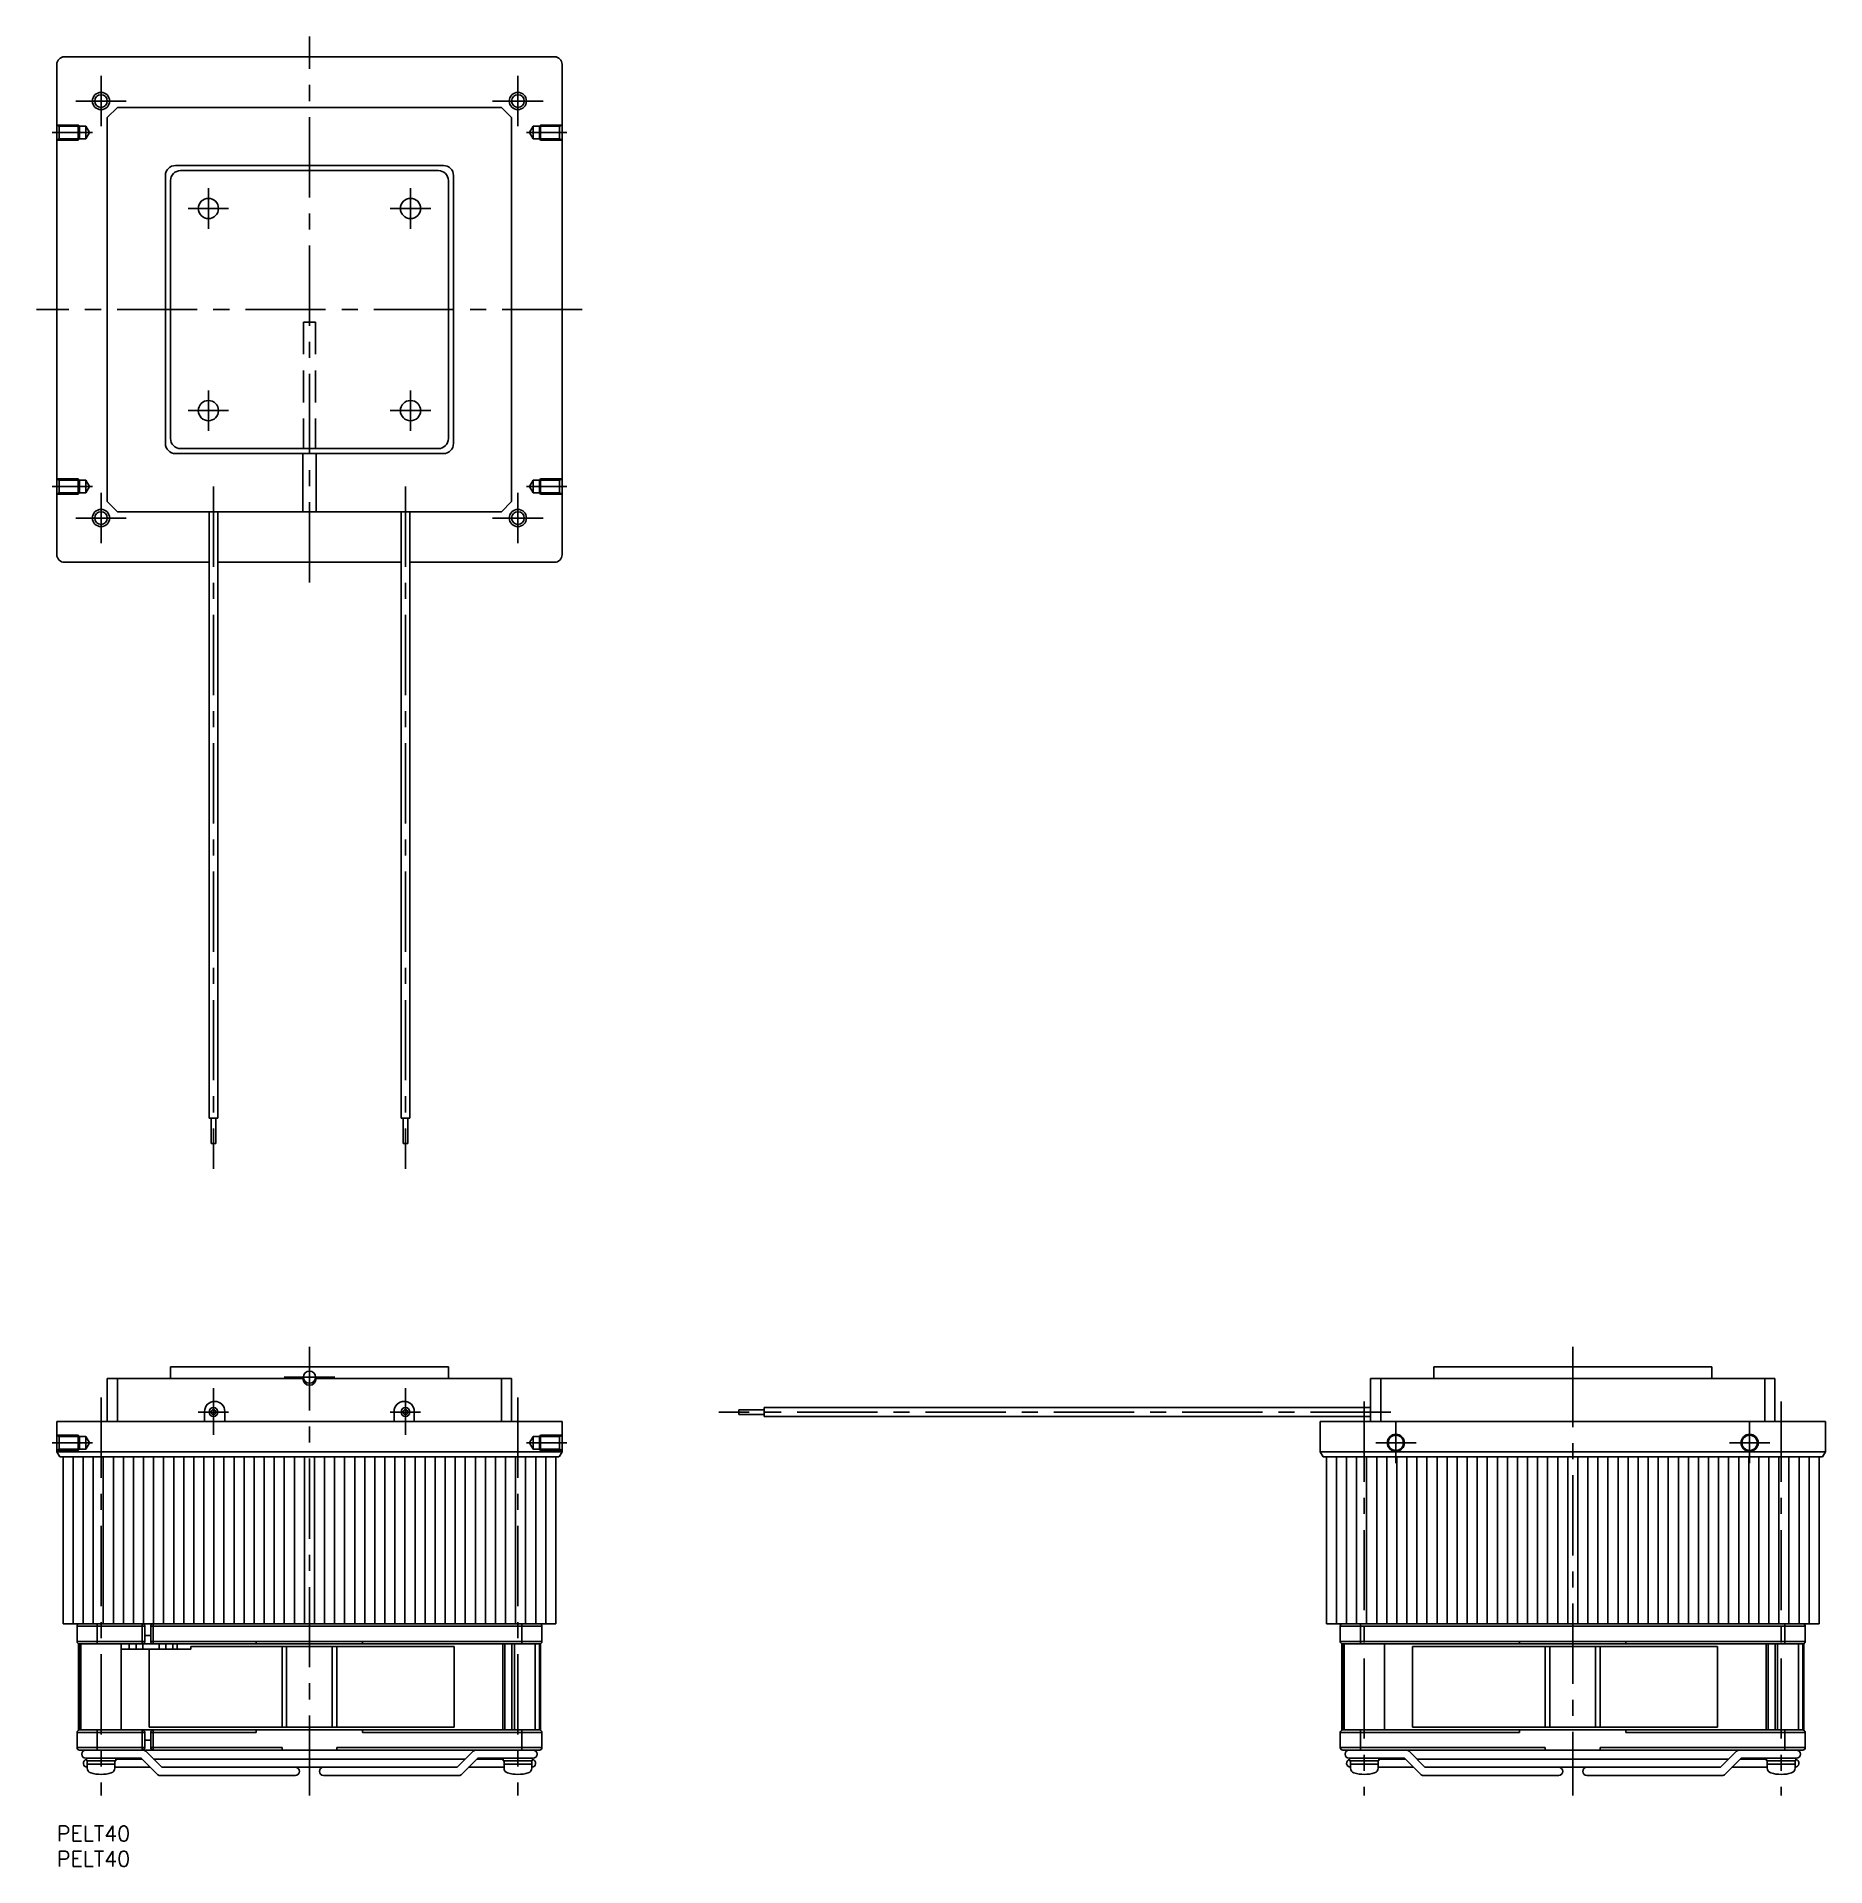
# Model space of a CAD drawing. Extents: x -4 to 350, y -8 to 354.
import ezdxf

# ---------------------------------------------------------------- set-up
doc = ezdxf.new("R2010")
doc.units = 0
doc.header["$LTSCALE"] = 0.5
doc.linetypes.add('CENTER', pattern=[50.8, 31.75, -6.35, 6.35, -6.35])
doc.linetypes.add('DASHED', pattern=[19.05, 12.7, -6.35])
for name, color, linetype in [('MSM_CENTER', 1, 'CENTER'), ('MSM_CONTINUOUS', 7, 'CONTINUOUS'), ('MSM_DASHED', 4, 'DASHED'), ('MSM_NARROW', 5, 'CONTINUOUS'), ('MSM_PART_NUMBER', 7, 'CONTINUOUS')]:
    doc.layers.add(name, color=color, linetype=linetype)
doc.styles.get("Standard").update_dxf_attribs({"font": 'txt.shx', "height": 3, "bigfont": 'bigfont.shx'})

msp = doc.modelspace()

# ---------------------------------------------------------------- linework, layer by layer
at = {"layer": 'MSM_CENTER'}
for p, q in [((50, 246), (50, 354)), ((8.75, 336.25), (8.75, 346.25)), ((91.25, 336.25), (91.25, 346.25)), ((13.75, 341.25), (3.75, 341.25)), ((96.25, 341.25), (86.25, 341.25)), ((-0.93, 335), (7.07, 335)), ((100.93, 335), (92.93, 335)), ((30, 316), (30, 324)), ((70, 316), (70, 324)), ((34, 320), (26, 320)), ((74, 320), (66, 320)), ((104, 300), (-4, 300)), ((30, 276), (30, 284)), ((70, 276), (70, 284)), ((34, 280), (26, 280)), ((74, 280), (66, 280)), ((-0.93, 265), (7.07, 265)), ((31, 265), (31, 130)), ((69, 265), (69, 130)), ((100.93, 265), (92.93, 265)), ((8.75, 253.75), (8.75, 263.75)), ((91.25, 253.75), (91.25, 263.75)), ((13.75, 258.75), (3.75, 258.75)), ((96.25, 258.75), (86.25, 258.75)), ((50, 6), (50, 94.8)), ((300, 94.8), (300, 6)), ((45, 88.8), (55, 88.8)), ((8.75, 84.78), (8.75, 6)), ((31, 86.64), (31, 77.37)), ((69, 86.64), (69, 77.37)), ((91.25, 84.78), (91.25, 6)), ((258.75, 83.95), (258.75, 6)), ((341.25, 83.95), (341.25, 6)), ((34, 81.88), (28, 81.88)), ((66, 81.88), (72, 81.88)), ((264, 81.88), (131, 81.88)), ((265, 71.8), (265, 79.8)), ((335, 71.8), (335, 79.8)), ((-0.93, 75.8), (7.07, 75.8)), ((100.93, 75.8), (92.93, 75.8)), ((269, 75.8), (261, 75.8)), ((339, 75.8), (331, 75.8))]:
    msp.add_line(p, q, dxfattribs=at)
at = {"layer": 'MSM_CONTINUOUS'}
for p, q in [((0, 251.5), (0, 348.5)), ((98.5, 350), (1.5, 350)), ((100, 348.5), (100, 251.5)), ((12, 340), (10, 338)), ((10, 262), (10, 338)), ((88, 340), (12, 340)), ((90, 338), (88, 340)), ((90, 338), (90, 262)), ((21.5, 273.5), (21.5, 326.5)), ((76.5, 328.5), (23.5, 328.5)), ((75.5, 327.5), (24.5, 327.5)), ((78.5, 326.5), (78.5, 273.5)), ((22.5, 274.5), (22.5, 325.5)), ((77.5, 274.5), (77.5, 325.5)), ((76.5, 271.5), (23.5, 271.5)), ((24.5, 272.5), (75.5, 272.5)), ((48.7, 271.5), (48.7, 260)), ((51.3, 271.5), (51.3, 260)), ((10, 262), (12, 260)), ((88, 260), (90, 262)), ((88, 260), (12, 260)), ((30.12, 260), (30.12, 140)), ((31.88, 260), (31.88, 140)), ((68.12, 140), (68.12, 260)), ((69.88, 140), (69.88, 260)), ((1.5, 250), (30.12, 250)), ((68.12, 250), (31.88, 250)), ((98.5, 250), (69.88, 250)), ((31.88, 140), (30.12, 140)), ((30.53, 140), (30.53, 135)), ((31.47, 140), (31.47, 135)), ((69.88, 140), (68.12, 140)), ((68.53, 135), (68.53, 140)), ((69.47, 135), (69.47, 140)), ((31.47, 135), (30.53, 135)), ((69.47, 135), (68.53, 135)), ((22.5, 90.8), (22.5, 88.5)), ((77.5, 90.8), (22.5, 90.8)), ((77.5, 90.8), (77.5, 88.5)), ((272.5, 90.8), (272.5, 88.5)), ((272.5, 90.8), (327.5, 90.8)), ((327.5, 90.8), (327.5, 88.5)), ((10, 88.5), (48.7, 88.5)), ((10, 88.5), (10, 80)), ((12, 88.5), (12, 80)), ((90, 88.5), (51.3, 88.5)), ((88, 80), (88, 88.5)), ((90, 80), (90, 88.5)), ((340, 88.5), (260, 88.5)), ((260, 88.5), (260, 80)), ((262, 88.5), (262, 80)), ((338, 80), (338, 88.5)), ((340, 80), (340, 88.5)), ((100, 80), (0, 80)), ((0, 74), (0, 80)), ((29.25, 80), (29.25, 82)), ((33.25, 80), (33.25, 82)), ((66.75, 80), (66.75, 82)), ((70.75, 80), (70.75, 82)), ((100, 74), (100, 80)), ((135, 81.41), (135, 82.35)), ((140, 82.35), (135, 82.35)), ((140, 81.41), (135, 81.41)), ((140, 81), (140, 82.76)), ((260, 82.76), (140, 82.76)), ((260, 81), (140, 81)), ((350, 80), (250, 80)), ((250, 74), (250, 80)), ((350, 74), (350, 80)), ((0.58, 73), (0, 74)), ((0, 74), (100, 74)), ((0.58, 73), (99.36, 73)), ((1.24, 73), (1.24, 40)), ((3.24, 73), (3.24, 40)), ((5.22, 73), (5.22, 40)), ((7.22, 73), (7.22, 40)), ((9.2, 73), (9.2, 40)), ((11.2, 73), (11.2, 40)), ((13.18, 73), (13.18, 40)), ((15.18, 73), (15.18, 40)), ((17.16, 73), (17.16, 40)), ((19.16, 73), (19.16, 40)), ((21.14, 73), (21.14, 40)), ((23.14, 73), (23.14, 40)), ((25.12, 73), (25.12, 40)), ((27.12, 73), (27.12, 40)), ((29.1, 73), (29.1, 40)), ((31.1, 73), (31.1, 40)), ((33.08, 73), (33.08, 40)), ((35.08, 73), (35.08, 40)), ((37.06, 73), (37.06, 40)), ((39.06, 73), (39.06, 40)), ((41.04, 73), (41.04, 40)), ((43.04, 73), (43.04, 40)), ((45.02, 73), (45.02, 40)), ((47.02, 73), (47.02, 40)), ((49, 73), (49, 40)), ((51, 73), (51, 40)), ((52.98, 73), (52.98, 40)), ((54.98, 73), (54.98, 40)), ((56.96, 73), (56.96, 40)), ((58.96, 73), (58.96, 40)), ((60.94, 73), (60.94, 40)), ((62.94, 73), (62.94, 40)), ((64.92, 73), (64.92, 40)), ((66.92, 73), (66.92, 40)), ((68.9, 73), (68.9, 40)), ((70.9, 73), (70.9, 40)), ((72.88, 73), (72.88, 40)), ((74.88, 73), (74.88, 40)), ((76.86, 73), (76.86, 40)), ((78.86, 73), (78.86, 40)), ((80.84, 73), (80.84, 40)), ((82.84, 73), (82.84, 40)), ((84.82, 73), (84.82, 40)), ((86.82, 73), (86.82, 40)), ((88.8, 73), (88.8, 40)), ((90.8, 73), (90.8, 40)), ((92.78, 73), (92.78, 40)), ((94.78, 73), (94.78, 40)), ((96.76, 73), (96.76, 40)), ((98.76, 73), (98.76, 40)), ((99.42, 73), (100, 74)), ((250, 74), (350, 74)), ((250.58, 73), (250, 74)), ((250.58, 73), (349.42, 73)), ((251.24, 73), (251.24, 40)), ((253.24, 73), (253.24, 40)), ((255.22, 73), (255.22, 40)), ((257.22, 73), (257.22, 40)), ((259.2, 73), (259.2, 40)), ((261.2, 73), (261.2, 40)), ((263.18, 73), (263.18, 40)), ((265.18, 73), (265.18, 40)), ((267.16, 73), (267.16, 40)), ((269.16, 73), (269.16, 40)), ((271.14, 73), (271.14, 40)), ((273.14, 73), (273.14, 40)), ((275.12, 73), (275.12, 40)), ((277.12, 73), (277.12, 40)), ((279.1, 73), (279.1, 40)), ((281.1, 73), (281.1, 40)), ((283.08, 73), (283.08, 40)), ((285.08, 73), (285.08, 40)), ((287.06, 73), (287.06, 40)), ((289.06, 73), (289.06, 40)), ((291.04, 73), (291.04, 40)), ((293.04, 73), (293.04, 40)), ((295.02, 73), (295.02, 40)), ((297.02, 73), (297.02, 40)), ((299, 73), (299, 40)), ((301, 73), (301, 40)), ((302.98, 73), (302.98, 40)), ((304.98, 73), (304.98, 40)), ((306.96, 73), (306.96, 40)), ((308.96, 73), (308.96, 40)), ((310.94, 73), (310.94, 40)), ((312.94, 73), (312.94, 40)), ((314.92, 73), (314.92, 40)), ((316.92, 73), (316.92, 40)), ((318.9, 73), (318.9, 40)), ((320.9, 73), (320.9, 40)), ((322.88, 73), (322.88, 40)), ((324.88, 73), (324.88, 40)), ((326.86, 73), (326.86, 40)), ((328.86, 73), (328.86, 40)), ((330.84, 73), (330.84, 40)), ((332.84, 73), (332.84, 40)), ((334.82, 73), (334.82, 40)), ((336.82, 73), (336.82, 40)), ((338.8, 73), (338.8, 40)), ((340.8, 73), (340.8, 40)), ((342.78, 73), (342.78, 40)), ((344.78, 73), (344.78, 40)), ((346.76, 73), (346.76, 40)), ((348.76, 73), (348.76, 40)), ((349.42, 73), (350, 74)), ((98.76, 40), (1.24, 40)), ((8, 40), (8, 36)), ((16.9, 40), (16.9, 36)), ((17, 40), (17, 39.99)), ((19.1, 40), (19.1, 36)), ((92, 40), (92, 36)), ((348.76, 40), (251.24, 40)), ((258, 40), (258, 36)), ((342, 40), (342, 36)), ((17.4, 39.5), (4, 39.5)), ((4, 36.5), (4, 39.5)), ((4, 36.5), (17.4, 36.5)), ((17.4, 39.5), (17.4, 36.5)), ((18.6, 37.7), (17.4, 37.7)), ((96, 39.5), (18.6, 39.5)), ((18.6, 36.5), (18.6, 39.5)), ((18.6, 36.5), (96, 36.5)), ((39.48, 36.5), (39.48, 36)), ((60.52, 36.5), (60.52, 36)), ((96, 39.5), (96, 36.5)), ((346, 39.5), (254, 39.5)), ((254, 36.5), (254, 39.5)), ((254, 36.5), (346, 36.5)), ((289.48, 36.5), (289.48, 36)), ((310.52, 36.5), (310.52, 36)), ((346, 39.5), (346, 36.5)), ((4.3, 36.04), (4.3, 18.96)), ((4.5, 36), (4.5, 19)), ((95.5, 36), (4.5, 36)), ((4.75, 36), (4.75, 19)), ((12.75, 19), (12.75, 36)), ((26.55, 35), (12.75, 35)), ((14.33, 35), (14.33, 36)), ((15.69, 35), (15.69, 36)), ((17, 36), (17, 35)), ((18.31, 19.52), (18.31, 35)), ((20.27, 35), (20.27, 36)), ((21.58, 35), (21.58, 36)), ((22.94, 35), (22.94, 36)), ((23.85, 35), (23.85, 36)), ((26.55, 35), (26.55, 35.48)), ((26.55, 35.48), (78.67, 35.48)), ((44.57, 35.48), (44.57, 19.52)), ((45.48, 35.48), (45.48, 19.52)), ((54.52, 19.52), (54.52, 35.48)), ((55.43, 35.48), (55.43, 19.52)), ((78.67, 35.48), (78.67, 19.52)), ((88.28, 19), (88.28, 36)), ((88.64, 19), (88.64, 36)), ((90.05, 19), (90.05, 36)), ((90.55, 19), (90.55, 36)), ((94.65, 19), (94.65, 36)), ((95.5, 19), (95.5, 36)), ((95.7, 18.96), (95.7, 36.04)), ((254.3, 36.04), (254.3, 18.96)), ((254.5, 36), (254.5, 19)), ((345.5, 36), (254.5, 36)), ((254.75, 36), (254.75, 19)), ((262.75, 19), (262.75, 36)), ((268.31, 35.48), (268.31, 19.52)), ((268.31, 35.48), (328.67, 35.48)), ((294.57, 35.48), (294.57, 19.52)), ((295.48, 35.48), (295.48, 19.52)), ((304.52, 19.52), (304.52, 35.48)), ((305.43, 35.48), (305.43, 19.52)), ((328.67, 35.48), (328.67, 19.52)), ((338.28, 19), (338.28, 36)), ((338.64, 19), (338.64, 36)), ((340.05, 19), (340.05, 36)), ((340.55, 19), (340.55, 36)), ((344.65, 19), (344.65, 36)), ((345.5, 19), (345.5, 36)), ((345.7, 18.96), (345.7, 36.04)), ((4, 15.5), (4, 18.5)), ((17.4, 18.5), (4, 18.5)), ((4.5, 19), (95.5, 19)), ((8, 19), (8, 15)), ((16.9, 19), (16.9, 15)), ((17, 19), (17, 18.99)), ((17.4, 18.5), (17.4, 15.5)), ((78.67, 19.52), (18.31, 19.52)), ((18.6, 15.5), (18.6, 18.5)), ((39.48, 18.5), (18.6, 18.5)), ((19, 18.99), (19, 19)), ((19.1, 19), (19.1, 15)), ((39.48, 18.5), (39.48, 19)), ((60.52, 18.5), (60.52, 19)), ((96, 18.5), (60.52, 18.5)), ((92, 19), (92, 15)), ((96, 18.5), (96, 15.5)), ((254, 15.5), (254, 18.5)), ((289.48, 18.5), (254, 18.5)), ((254.5, 19), (345.5, 19)), ((258, 19), (258, 15)), ((328.67, 19.52), (268.31, 19.52)), ((289.48, 18.5), (289.48, 19)), ((310.52, 18.5), (310.52, 19)), ((346, 18.5), (310.52, 18.5)), ((342, 19), (342, 15)), ((346, 18.5), (346, 15.5)), ((4, 15.5), (17.4, 15.5)), ((95.5, 15), (4.5, 15)), ((17.4, 17), (18.6, 17)), ((20.76, 11.6), (17.6, 14.77)), ((18.6, 15.5), (44.57, 15.5)), ((44.57, 15.5), (44.57, 15)), ((55.43, 15.5), (55.43, 15)), ((55.43, 15.5), (96, 15.5)), ((82.4, 14.77), (79.24, 11.6)), ((254, 15.5), (294.57, 15.5)), ((345.5, 15), (254.5, 15)), ((270.76, 11.6), (267.6, 14.77)), ((294.57, 15.5), (294.57, 15)), ((294.57, 15), (294.9, 15)), ((305.43, 15.5), (305.43, 15)), ((305.43, 15.5), (346, 15.5)), ((332.4, 14.77), (329.24, 11.6)), ((16.7, 13.4), (5.75, 13.4)), ((5.85, 12.9), (5.85, 13.4)), ((11.65, 12.9), (5.85, 12.9)), ((6, 11.46), (6, 12.9)), ((6, 12.2), (11.5, 12.2)), ((11.5, 11.46), (11.5, 12.9)), ((11.5, 11.6), (18.5, 11.6)), ((11.65, 12.9), (11.65, 13.4)), ((11.65, 13.2), (16.9, 13.2)), ((19.87, 10.23), (16.7, 13.4)), ((19.16, 13.2), (80.84, 13.2)), ((20.76, 11.6), (79.24, 11.6)), ((83.3, 13.4), (80.13, 10.23)), ((88.5, 11.6), (81.5, 11.6)), ((88.35, 13.2), (83.1, 13.2)), ((94.25, 13.4), (83.3, 13.4)), ((88.35, 12.9), (88.35, 13.4)), ((94.15, 12.9), (88.35, 12.9)), ((88.5, 11.46), (88.5, 12.9)), ((88.5, 12.2), (94, 12.2)), ((94, 11.46), (94, 12.9)), ((94.15, 12.9), (94.15, 13.4)), ((266.7, 13.4), (255.75, 13.4)), ((255.85, 12.9), (255.85, 13.4)), ((261.65, 12.9), (255.85, 12.9)), ((256, 11.46), (256, 12.9)), ((256, 12.2), (261.5, 12.2)), ((261.5, 11.46), (261.5, 12.9)), ((261.5, 11.6), (268.5, 11.6)), ((261.65, 12.9), (261.65, 13.4)), ((261.65, 13.2), (266.9, 13.2)), ((269.87, 10.23), (266.7, 13.4)), ((269.16, 13.2), (330.84, 13.2)), ((270.76, 11.6), (329.24, 11.6)), ((333.3, 13.4), (330.13, 10.23)), ((338.5, 11.6), (331.5, 11.6)), ((338.35, 13.2), (333.1, 13.2)), ((344.25, 13.4), (333.3, 13.4)), ((338.35, 12.9), (338.35, 13.4)), ((344.15, 12.9), (338.35, 12.9)), ((338.5, 11.46), (338.5, 12.9)), ((338.5, 12.2), (344, 12.2)), ((344, 11.46), (344, 12.9)), ((344.15, 12.9), (344.15, 13.4)), ((47.22, 10), (20.43, 10)), ((52.78, 10), (79.57, 10)), ((297.22, 10), (270.43, 10)), ((302.78, 10), (329.57, 10))]:
    msp.add_line(p, q, dxfattribs=at)
for centre, radius in [((8.75, 341.25), 1.7), ((8.75, 341.25), 1.25), ((91.25, 341.25), 1.7), ((91.25, 341.25), 1.25), ((30, 320), 2), ((70, 320), 2), ((30, 280), 2), ((70, 280), 2), ((8.75, 258.75), 1.7), ((8.75, 258.75), 1.25), ((91.25, 258.75), 1.7), ((91.25, 258.75), 1.25), ((50, 88.8), 1.2), ((31, 81.88), 0.88), ((31, 81.88), 0.47), ((69, 81.88), 0.88), ((69, 81.88), 0.47), ((265, 75.8), 1.5), ((335, 75.8), 1.5)]:
    msp.add_circle(centre, radius, dxfattribs=at)
for centre, radius, start, end in [((1.5, 348.5), 1.5, 90, 180), ((98.5, 348.5), 1.5, 0, 90), ((23.5, 326.5), 2, 90, 180), ((24.5, 325.5), 2, 90, 180), ((75.5, 325.5), 2, 0, 90), ((76.5, 326.5), 2, 0, 90), ((23.5, 273.5), 2, 180, 270), ((24.5, 274.5), 2, 180, 270), ((75.5, 274.5), 2, 270, 360), ((76.5, 273.5), 2, 270, 360), ((1.5, 251.5), 1.5, 180, 270), ((98.5, 251.5), 1.5, 270, 360), ((50, 88.5), 1.3, 180, 360), ((31.25, 82), 2, 0, 180), ((68.75, 82), 2, 0, 180), ((4.5, 39.5), 0.5, 90, 180), ((16.9, 39.5), 0.5, 360, 90), ((19.1, 39.5), 0.5, 90, 180), ((95.5, 39.5), 0.5, 360, 90), ((254.5, 39.5), 0.5, 90, 180), ((345.5, 39.5), 0.5, 360, 90), ((4.5, 36.5), 0.5, 180, 270), ((16.9, 36.5), 0.5, 270, 360), ((19.1, 36.5), 0.5, 180, 270), ((95.5, 36.5), 0.5, 270, 360), ((254.5, 36.5), 0.5, 180, 270), ((345.5, 36.5), 0.5, 270, 360), ((4.5, 18.5), 0.5, 90, 180), ((16.9, 18.5), 0.5, 360, 90), ((19.1, 18.5), 0.5, 90, 180), ((95.5, 18.5), 0.5, 360, 90), ((254.5, 18.5), 0.5, 90, 180), ((254.5, 18.5), 0.5, 90, 180), ((345.5, 18.5), 0.5, 360, 90), ((4.5, 15.5), 0.5, 180, 270), ((5.75, 14.2), 0.8, 90, 270), ((16.9, 15.5), 0.5, 270, 360), ((17.03, 14.2), 0.8, 45, 90), ((19.1, 15.5), 0.5, 180, 270), ((82.97, 14.2), 0.8, 90, 135), ((94.25, 14.2), 0.8, 270, 90), ((95.5, 15.5), 0.5, 270, 360), ((254.5, 15.5), 0.5, 180, 270), ((255.75, 14.2), 0.8, 90, 270), ((267.03, 14.2), 0.8, 45, 90), ((332.97, 14.2), 0.8, 90, 135), ((344.25, 14.2), 0.8, 270, 90), ((345.5, 15.5), 0.5, 270, 360), ((6.05, 12.4), 0.8, 104.4778, 266.4164), ((7, 11.46), 1, 180, 253.0422), ((10.5, 11.46), 1, 286.9578, 360), ((47.22, 10.8), 0.8, 270, 90), ((52.78, 10.8), 0.8, 90, 270), ((89.5, 11.46), 1, 180, 253.0422), ((93, 11.46), 1, 286.9578, 360), ((93.95, 12.4), 0.8, 273.5836, 75.5222), ((256.05, 12.4), 0.8, 104.4778, 266.4164), ((257, 11.46), 1, 180, 253.0422), ((260.5, 11.46), 1, 286.9578, 360), ((297.22, 10.8), 0.8, 270, 90), ((302.78, 10.8), 0.8, 90, 270), ((339.5, 11.46), 1, 180, 253.0422), ((343, 11.46), 1, 286.9578, 360), ((343.95, 12.4), 0.8, 273.5836, 75.5222), ((8.75, 17.2), 7, 253.0422, 286.9578), ((20.43, 10.8), 0.8, 225, 270), ((79.57, 10.8), 0.8, 270, 315), ((91.25, 17.2), 7, 253.0422, 286.9578), ((258.75, 17.2), 7, 253.0422, 286.9578), ((270.43, 10.8), 0.8, 225, 270), ((329.57, 10.8), 0.8, 270, 315), ((341.25, 17.2), 7, 253.0422, 286.9578)]:
    msp.add_arc(centre, radius, start, end, dxfattribs=at)
at = {"layer": 'MSM_DASHED', "linetype": 'DASHED'}
for p, q in [((0, 336.5), (4.25, 336.5)), ((0.5, 336.25), (0, 336.5)), ((0.5, 333.75), (0, 333.5)), ((0, 333.5), (4.25, 333.5)), ((0.5, 336.25), (5.75, 336.25)), ((0.5, 336.25), (0.5, 333.75)), ((0.5, 333.75), (5.75, 333.75)), ((4.25, 333.5), (4.25, 336.5)), ((4.25, 336.5), (4.5, 336.25)), ((4.25, 333.5), (4.5, 333.75)), ((4.5, 333.75), (4.5, 336.25)), ((5.75, 336.25), (6.46, 335)), ((5.75, 333.75), (5.75, 336.25)), ((5.75, 333.75), (6.46, 335)), ((94.25, 336.25), (93.54, 335)), ((94.25, 333.75), (93.54, 335)), ((99.5, 336.25), (94.25, 336.25)), ((94.25, 333.75), (94.25, 336.25)), ((99.5, 333.75), (94.25, 333.75)), ((95.75, 336.5), (95.5, 336.25)), ((95.5, 333.75), (95.5, 336.25)), ((95.75, 333.5), (95.5, 333.75)), ((95.75, 333.5), (95.75, 336.5)), ((100, 336.5), (95.75, 336.5)), ((100, 333.5), (95.75, 333.5)), ((99.5, 336.25), (100, 336.5)), ((99.5, 336.25), (99.5, 333.75)), ((99.5, 333.75), (100, 333.5)), ((48.8, 297.5), (48.8, 272.5)), ((51.2, 297.5), (48.8, 297.5)), ((51.2, 297.5), (51.2, 272.5)), ((0, 266.5), (4.25, 266.5)), ((0.5, 266.25), (0, 266.5)), ((0.5, 266.25), (5.75, 266.25)), ((0.5, 266.25), (0.5, 263.75)), ((4.25, 266.5), (4.5, 266.25)), ((4.25, 263.5), (4.25, 266.5)), ((4.5, 263.75), (4.5, 266.25)), ((5.75, 266.25), (6.46, 265)), ((5.75, 266.25), (5.75, 263.75)), ((5.75, 263.75), (6.46, 265)), ((94.25, 266.25), (93.54, 265)), ((94.25, 263.75), (93.54, 265)), ((99.5, 266.25), (94.25, 266.25)), ((94.25, 266.25), (94.25, 263.75)), ((95.75, 266.5), (95.5, 266.25)), ((95.5, 263.75), (95.5, 266.25)), ((100, 266.5), (95.75, 266.5)), ((95.75, 263.5), (95.75, 266.5)), ((99.5, 266.25), (100, 266.5)), ((99.5, 266.25), (99.5, 263.75)), ((0.5, 263.75), (0, 263.5)), ((0, 263.5), (4.25, 263.5)), ((0.5, 263.75), (5.75, 263.75)), ((4.25, 263.5), (4.5, 263.75)), ((99.5, 263.75), (94.25, 263.75)), ((95.75, 263.5), (95.5, 263.75)), ((100, 263.5), (95.75, 263.5)), ((99.5, 263.75), (100, 263.5)), ((0.5, 77.05), (0, 77.3)), ((0, 77.3), (4.25, 77.3)), ((0.5, 77.05), (0.5, 74.55)), ((0.5, 77.05), (5.75, 77.05)), ((4.25, 74.3), (4.25, 77.3)), ((4.25, 77.3), (4.5, 77.05)), ((4.5, 74.55), (4.5, 77.05)), ((5.75, 77.05), (5.75, 74.55)), ((5.75, 77.05), (6.46, 75.8)), ((94.25, 77.05), (93.54, 75.8)), ((99.5, 77.05), (94.25, 77.05)), ((94.25, 77.05), (94.25, 74.55)), ((95.75, 77.3), (95.5, 77.05)), ((95.5, 74.55), (95.5, 77.05)), ((100, 77.3), (95.75, 77.3)), ((95.75, 74.3), (95.75, 77.3)), ((99.5, 77.05), (100, 77.3)), ((99.5, 77.05), (99.5, 74.55)), ((0.5, 74.55), (0, 74.3)), ((0, 74.3), (4.25, 74.3)), ((0.5, 74.55), (5.75, 74.55)), ((4.25, 74.3), (4.5, 74.55)), ((5.75, 74.55), (6.46, 75.8)), ((94.25, 74.55), (93.54, 75.8)), ((99.5, 74.55), (94.25, 74.55)), ((95.75, 74.3), (95.5, 74.55)), ((100, 74.3), (95.75, 74.3)), ((99.5, 74.55), (100, 74.3))]:
    msp.add_line(p, q, dxfattribs=at)
at = {"layer": 'MSM_NARROW'}
for centre in [(265, 75.8), (335, 75.8)]:
    msp.add_circle(centre, 1.7, dxfattribs=at)

# ---------------------------------------------------------------- texts
at = {"layer": 'MSM_PART_NUMBER'}
for p in [(0, -3), (0, -8)]:
    msp.add_text('PELT40', height=3, dxfattribs=at).set_placement(p)

doc.saveas('drawing.dxf')
